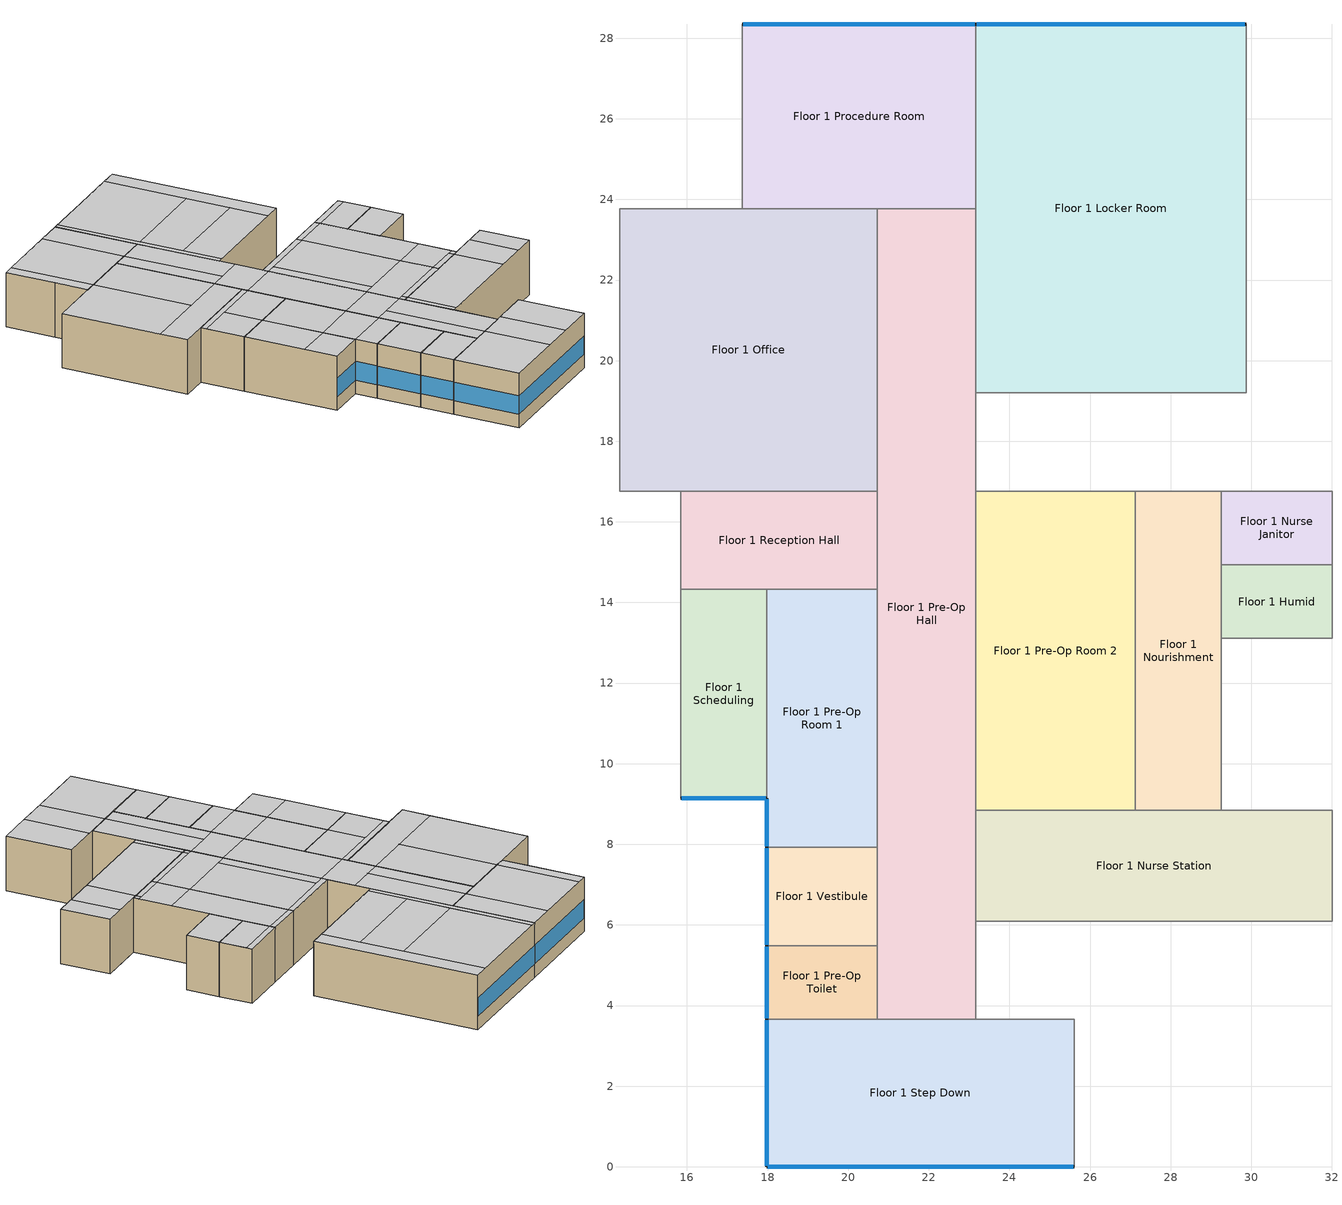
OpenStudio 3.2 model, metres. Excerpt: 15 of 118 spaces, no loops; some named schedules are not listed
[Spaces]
Floor 1 Vestibule
 floor foundation (BTAP-Grnd-Floor-Mass:U-0.757_std): 20.73,7.92 20.73,5.49 17.98,5.49 17.98,7.92 z0
 wall outside: 17.98,7.92 17.98,5.49 z0:3.05
 wall to Floor 1 Pre-Op Hall: 20.73,5.49 20.73,7.92 z0:3.05
 wall to Floor 1 Pre-Op Room 1: 20.73,7.92 17.98,7.92 z0:3.05
 wall to Floor 1 Pre-Op Toilet: 17.98,5.49 20.73,5.49 z0:3.05
 window (BTAP-Ext-FixedWindow:U=0.220 SHGC=0.600): 17.98,7.9 17.98,5.51 z0.76:1.8
 ceiling to Floor 2 Exam 1: 20.73,5.49 20.73,7.92 17.98,7.92 17.98,5.49 z3.05
Floor 1 Scheduling
 floor foundation (BTAP-Grnd-Floor-Mass:U-0.757_std): 17.98,14.33 17.98,9.14 15.85,9.14 15.85,14.33 z0
 wall outside: 15.85,9.14 17.98,9.14 z0:3.05
 wall to Floor 1 Reception: 15.85,14.33 15.85,9.14 z0:3.05
 wall to Floor 1 Pre-Op Room 1: 17.98,9.14 17.98,14.33 z0:3.05
 wall to Floor 1 Reception Hall: 17.98,14.33 15.85,14.33 z0:3.05
 window (BTAP-Ext-FixedWindow:U=0.220 SHGC=0.600): 15.88,9.14 17.96,9.14 z0.76:1.8
 ceiling to Floor 2 Reception Toilet: 17.98,10.97 17.98,14.33 15.85,14.33 15.85,10.97 z3.05
 ceiling to Floor 2 Reception Hall: 17.98,9.14 17.98,10.97 15.85,10.97 15.85,9.14 z3.05
Floor 1 Pre-Op Room 1
 floor foundation (BTAP-Grnd-Floor-Mass:U-0.757_std): 20.73,14.33 20.73,7.92 17.98,7.92 17.98,14.33 z0
 wall outside: 17.98,9.14 17.98,7.92 z0:3.05
 wall to Floor 1 Reception Hall: 20.73,14.33 17.98,14.33 z0:3.05
 wall to Floor 1 Pre-Op Hall: 20.73,7.92 20.73,14.33 z0:3.05
 window (BTAP-Ext-FixedWindow:U=0.220 SHGC=0.600): 17.98,9.12 17.98,7.95 z0.76:1.82
 ceiling to Floor 2 Scheduling 2: 20.73,10.97 20.73,14.33 17.98,14.33 17.98,10.97 z3.05
 ceiling to Floor 2 Reception Hall: 20.73,9.14 20.73,10.97 17.98,10.97 17.98,9.14 z3.05
 ceiling to Floor 2 Exam 1: 20.73,7.92 20.73,9.14 17.98,9.14 17.98,7.92 z3.05
Floor 1 Pre-Op Hall
 floor foundation (BTAP-Grnd-Floor-Mass:U-0.757_std): 23.16,23.77 23.16,3.66 20.73,3.66 20.73,23.77 z0
 wall to Floor 1 Nurse Hall: 23.16,3.66 23.16,6.1 z0:3.05
 wall to Floor 1 Office: 20.73,23.77 20.73,16.76 z0:3.05
 wall to Floor 1 Locker Room Hall: 23.16,16.76 23.16,19.2 z0:3.05
 wall to Floor 1 Pre-Op Room 2: 23.16,8.84 23.16,16.76 z0:3.05
 wall to Floor 1 Procedure Room: 23.16,23.77 20.73,23.77 z0:3.05
 wall to Floor 1 Nurse Station: 23.16,6.1 23.16,8.84 z0:3.05
 wall to Floor 1 Step Down: 20.73,3.66 23.16,3.66 z0:3.05
 wall to Floor 1 Locker Room: 23.16,19.2 23.16,23.77 z0:3.05
 wall to Floor 1 Pre-Op Toilet: 20.73,5.49 20.73,3.66 z0:3.05
 wall to Floor 1 Reception Hall: 20.73,16.76 20.73,14.33 z0:3.05
 ceiling to Floor 2 Exam 1: 21.64,3.66 21.64,9.14 20.73,9.14 20.73,3.66 z3.05
 ceiling to Floor 2 Exam Hall 1: 23.16,3.66 23.16,9.14 21.64,9.14 21.64,3.66 z3.05
 ceiling to Floor 2 Work Hall: 23.16,16.46 23.16,18.29 20.73,18.29 20.73,16.46 z3.05
 ceiling to Floor 2 Exam Hall 6: 23.16,18.29 23.16,23.77 21.64,23.77 21.64,18.29 z3.05
 ceiling to Floor 2 Exam 9: 21.64,18.29 21.64,23.77 20.73,23.77 20.73,18.29 z3.05
 ceiling to Floor 2 Scheduling 2: 23.16,10.97 23.16,16.46 20.73,16.46 20.73,10.97 z3.05
 ceiling to Floor 2 Reception Hall: 23.16,9.14 23.16,10.97 20.73,10.97 20.73,9.14 z3.05
Floor 1 Procedure Room
 floor foundation (BTAP-Grnd-Floor-Mass:U-0.757_std): 23.16,28.35 23.16,23.77 17.37,23.77 17.37,28.35 z0
 wall outside: 23.16,28.35 17.37,28.35 z0:3.05
 wall to Floor 1 Locker Room: 23.16,23.77 23.16,28.35 z0:3.05
 wall to Floor 1 MRI Hall: 17.37,25.6 17.37,23.77 z0:3.05
 wall to Floor 1 Office: 17.37,23.77 20.73,23.77 z0:3.05
 wall to Floor 1 MRI Toilet: 17.37,28.35 17.37,25.6 z0:3.05
 window (BTAP-Ext-FixedWindow:U=0.220 SHGC=0.600): 23.14,28.35 17.4,28.35 z0.76:1.79
 ceiling to Floor 2 Work: 17.98,23.77 17.98,28.35 17.37,28.35 17.37,23.77 z3.05
 ceiling to Floor 2 Exam Hall 6: 23.16,23.77 23.16,28.35 21.64,28.35 21.64,23.77 z3.05
 ceiling to Floor 2 Exam 9: 21.64,23.77 21.64,28.35 17.98,28.35 17.98,23.77 z3.05
Floor 1 Pre-Op Room 2
 floor foundation (BTAP-Grnd-Floor-Mass:U-0.757_std): 27.13,16.76 27.13,8.84 23.16,8.84 23.16,16.76 z0
 wall to Floor 1 Nurse Station: 23.16,8.84 27.13,8.84 z0:3.05
 wall to Floor 1 Locker Room Hall: 27.13,16.76 23.16,16.76 z0:3.05
 wall to Floor 1 Nourishment: 27.13,8.84 27.13,16.76 z0:3.05
 ceiling to Floor 2 Work Hall: 27.13,16.46 27.13,16.76 23.16,16.76 23.16,16.46 z3.05
 ceiling to Floor 2 Exam Hall 1: 23.47,8.84 23.47,9.14 23.16,9.14 23.16,8.84 z3.05
 ceiling to Floor 2 Exam 2: 27.13,8.84 27.13,9.14 23.47,9.14 23.47,8.84 z3.05
 ceiling to Floor 2 Reception Hall: 27.13,9.14 27.13,10.97 23.16,10.97 23.16,9.14 z3.05
 ceiling to Floor 2 Scheduling 2: 23.77,10.97 23.77,16.46 23.16,16.46 23.16,10.97 z3.05
 ceiling to Floor 2 X-Ray: 27.13,10.97 27.13,16.46 23.77,16.46 23.77,10.97 z3.05
Floor 1 Locker Room
 floor foundation (BTAP-Grnd-Floor-Mass:U-0.757_std): 29.87,28.35 29.87,19.2 23.16,19.2 23.16,28.35 z0
 wall outside: 29.87,28.35 23.16,28.35 z0:3.05
 wall to Floor 1 Locker Room Hall: 23.16,19.2 29.87,19.2 z0:3.05
 wall to Floor 1 Lounge: 29.87,19.2 29.87,28.35 z0:3.05
 window (BTAP-Ext-FixedWindow:U=0.220 SHGC=0.600): 29.84,28.35 23.19,28.35 z0.76:1.78
 ceiling to Floor 2 Exam Hall 5: 29.87,19.2 29.87,28.35 28.96,28.35 28.96,19.2 z3.05
 ceiling to Floor 2 Exam 8: 28.96,23.77 28.96,28.35 23.47,28.35 23.47,23.77 z3.05
 ceiling to Floor 2 Exam Hall 6: 23.47,19.2 23.47,28.35 23.16,28.35 23.16,19.2 z3.05
 ceiling to Floor 2 Nurse Station 2: 28.96,19.2 28.96,21.34 23.47,21.34 23.47,19.2 z3.05
 ceiling to Floor 2 Storage 3: 28.96,21.34 28.96,23.77 23.47,23.77 23.47,21.34 z3.05
Floor 1 Nurse Station
 floor foundation (BTAP-Grnd-Floor-Mass:U-0.757_std): 32,8.84 32,6.1 23.16,6.1 23.16,8.84 z0
 wall to Floor 1 Nurse Hall: 23.16,6.1 32,6.1 z0:3.05
 wall to Floor 1 Clean: 32,8.84 29.26,8.84 z0:3.05
 wall to Floor 1 Nourishment: 29.26,8.84 27.13,8.84 z0:3.05
 wall to Floor 1 PACU: 32,6.1 32,8.84 z0:3.05
 ceiling to Floor 2 Exam Hall 2: 30.78,6.1 30.78,8.84 28.96,8.84 28.96,6.1 z3.05
 ceiling to Floor 2 Exam Hall 1: 23.47,6.1 23.47,8.84 23.16,8.84 23.16,6.1 z3.05
 ceiling to Floor 2 Exam 3: 32,6.1 32,8.84 30.78,8.84 30.78,6.1 z3.05
 ceiling to Floor 2 Exam 2: 28.96,6.1 28.96,8.84 23.47,8.84 23.47,6.1 z3.05
Floor 1 Pre-Op Toilet
 floor foundation (BTAP-Grnd-Floor-Mass:U-0.757_std): 20.73,5.49 20.73,3.66 17.98,3.66 17.98,5.49 z0
 wall outside: 17.98,5.49 17.98,3.66 z0:3.05
 wall to Floor 1 Step Down: 17.98,3.66 20.73,3.66 z0:3.05
 window (BTAP-Ext-FixedWindow:U=0.220 SHGC=0.600): 17.98,5.46 17.98,3.68 z0.76:1.81
 ceiling to Floor 2 Exam 1: 20.73,3.66 20.73,5.49 17.98,5.49 17.98,3.66 z3.05
Floor 1 Office
 floor foundation (BTAP-Grnd-Floor-Mass:U-0.757_std): 20.73,23.77 20.73,16.76 14.33,16.76 14.33,23.77 z0
 wall to Floor 1 MRI Hall: 17.37,23.77 14.33,23.77 z0:3.05
 wall to Floor 1 Reception: 14.33,23.77 14.33,16.76 15.85,16.76 z0:3.05
 wall to Floor 1 Reception Hall: 15.85,16.76 20.73,16.76 z0:3.05
 ceiling to Floor 2 Work Hall: 20.73,16.76 20.73,18.29 14.33,18.29 14.33,16.76 z3.05
 ceiling to Floor 2 Exam 9: 20.73,18.29 20.73,23.77 17.98,23.77 17.98,18.29 z3.05
 ceiling to Floor 2 Work: 17.98,18.29 17.98,23.77 14.33,23.77 14.33,18.29 z3.05
Floor 1 Nourishment
 floor foundation (BTAP-Grnd-Floor-Mass:U-0.757_std): 29.26,16.76 29.26,8.84 27.13,8.84 27.13,16.76 z0
 wall to Floor 1 Nurse Janitor: 29.26,14.94 29.26,16.76 z0:3.05
 wall to Floor 1 Humid: 29.26,13.11 29.26,14.94 z0:3.05
 wall to Floor 1 Locker Room Hall: 29.26,16.76 27.13,16.76 z0:3.05
 wall to Floor 1 Clean: 29.26,8.84 29.26,13.11 z0:3.05
 ceiling to Floor 2 X-Ray: 29.26,10.97 29.26,16.46 27.13,16.46 27.13,10.97 z3.05
 ceiling to Floor 2 Exam 2: 28.96,8.84 28.96,9.14 27.13,9.14 27.13,8.84 z3.05
 ceiling to Floor 2 Reception Hall: 29.26,9.14 29.26,10.97 27.13,10.97 27.13,9.14 z3.05
 ceiling to Floor 2 Work Hall: 29.26,16.46 29.26,16.76 27.13,16.76 27.13,16.46 z3.05
 ceiling to Floor 2 Exam Hall 2: 29.26,8.84 29.26,9.14 28.96,9.14 28.96,8.84 z3.05
Floor 1 Humid
 floor foundation (BTAP-Grnd-Floor-Mass:U-0.757_std): 32,14.94 32,13.11 29.26,13.11 29.26,14.94 z0
 wall to Floor 1 Clean: 29.26,13.11 32,13.11 z0:3.05
 wall to Floor 1 Nurse Janitor: 32,14.94 29.26,14.94 z0:3.05
 wall to Floor 1 Sterile Storage: 32,13.11 32,14.94 z0:3.05
 ceiling to Floor 2 X-Ray: 32,13.11 32,14.94 29.26,14.94 29.26,13.11 z3.05
Floor 1 Step Down
 floor foundation (BTAP-Grnd-Floor-Mass:U-0.757_std): 25.6,3.66 25.6,0 17.98,0 17.98,3.66 z0
 wall outside: 17.98,3.66 17.98,0 25.6,0 z0:3.05
 wall to Floor 1 Nurse Hall: 25.6,3.66 23.16,3.66 z0:3.05
 wall to Floor 1 Recovery Room: 25.6,0 25.6,3.66 z0:3.05
 window (BTAP-Ext-FixedWindow:U=0.220 SHGC=0.600): 18.01,0 25.58,0 z0.76:1.78; 17.98,3.63 17.98,0.03 z0.76:1.79
 ceiling to Floor 2 Exam 1: 21.64,0 21.64,3.66 17.98,3.66 17.98,0 z3.05
 ceiling to Floor 2 Exam Hall 1: 23.47,0 23.47,3.66 21.64,3.66 21.64,0 z3.05
 ceiling to Floor 2 Exam 2: 25.6,0 25.6,3.66 23.47,3.66 23.47,0 z3.05
Floor 1 Reception Hall
 floor foundation (BTAP-Grnd-Floor-Mass:U-0.757_std): 20.73,16.76 20.73,14.33 15.85,14.33 15.85,16.76 z0
 wall to Floor 1 Reception: 15.85,16.76 15.85,14.33 z0:3.05
 ceiling to Floor 2 Work Hall: 20.73,16.46 20.73,16.76 15.85,16.76 15.85,16.46 z3.05
 ceiling to Floor 2 Reception Toilet: 17.98,14.33 17.98,16.46 15.85,16.46 15.85,14.33 z3.05
 ceiling to Floor 2 Scheduling 2: 20.73,14.33 20.73,16.46 17.98,16.46 17.98,14.33 z3.05
Floor 1 Nurse Janitor
 floor foundation (BTAP-Grnd-Floor-Mass:U-0.757_std): 32,16.76 32,14.94 29.26,14.94 29.26,16.76 z0
 wall to Floor 1 Sterile Storage: 32,14.94 32,16.76 z0:3.05
 wall to Floor 1 Locker Room Hall: 32,16.76 29.26,16.76 z0:3.05
 ceiling to Floor 2 Work Hall: 32,16.46 32,16.76 29.26,16.76 29.26,16.46 z3.05
 ceiling to Floor 2 X-Ray: 32,14.94 32,16.46 29.26,16.46 29.26,14.94 z3.05
[Site]
Calgary Intl AP_AB_CAN: Latitude {deg}=51.114; Longitude {deg}=-114.02; Time Zone {hr}=-7; Elevation {m}=1084.1; Terrain=City
[Building]
Outpatient: North Axis {deg}=0; Default Construction Set=BTAP-Mass at hdd = 5000.0; Standards Number of Stories=3; Standards Number of Above Ground Stories=3; Standards Template=NECB2011; Standards Building Type=Outpatient
[Site:WaterMainsTemperature]
Calculation Method=Correlation; Annual Average Outdoor Air Temperature {C}=5; Maximum Difference In Monthly Average Outdoor Air Temperatures {deltaC}=23.3
[Site:GroundTemperature:BuildingSurface]
19.527, 19.502, 19.536, 19.598, 20.002, 21.64, 22.225, 22.375, 21.449, 20.121, 19.802, 19.633
[SizingPeriod:DesignDay] Barometric Pressure {Pa}=88961; Sky Clearness=0; Rain Indicator=0; Snow Indicator=0; Day of Month=21; Daylight Saving Time Indicator=0; Humidity Indicating Type=Wetbulb; Dry-Bulb Temperature Range Modifier Type=DefaultMultipliers
Name | Maximum Dry-Bulb Temperature {C} | Daily Dry-Bulb Temperature Range {deltaC} | Humidity Indicating Conditions at Maximum Dry-Bulb | Wind Speed {m/s} | Wind Direction {deg} | Month | Day Type | Solar Model Indicator | ASHRAE Taub | ASHRAE Taud
Calgary Intl AP Ann Clg .4% Condns DB=>MWB | 28.5 | 12.1 | 16.1 | 4.5 | 160 | 7 | SummerDesignDay | ASHRAETau | 0.339 | 2.421
Calgary Intl AP Ann Htg 99.6% Condns DB | -28.5 | 0 | -28.5 | 2.9 | 200 | 1 | WinterDesignDay | ASHRAEClearSky
[Material:NoMass] Roughness=Smooth; Thermal Absorptance=0.9; Solar Absorptance=0.7
Name | Thermal Resistance {m2-K/W} | Visible Absorptance
Typical Carpet Pad; Typical Carpet Pad 1 | 0.21648 | 0.8
Typical Insulation 1 | 5.91238 | 0.7
Typical Insulation 2 | 4.49096 | 0.7
Typical Insulation 3 | 6.17282 | 0.7
Typical Carpet Pad 2 | 1.25503 | 0.8
Typical Carpet Pad 3; Typical Carpet Pad 4 | 3.45515 | 0.8
Typical Insulation 4 | 0.454528 | 0.7
Typical Insulation 5 | 0.454545 | 0.7
[Material]
Name | Roughness | Thickness {m} | Conductivity {W/m-K} | Density {kg/m3} | Specific Heat {J/kg-K} | Thermal Absorptance | Solar Absorptance | Visible Absorptance
G05 25mm wood | MediumSmooth | 0.0254 | 0.15 | 608 | 1630 | 0.9 | 0.5 | 0.5
100mm Normalweight concrete floor 1 | MediumSmooth | 0.1016 | 2.31 | 2322 | 832
G01 13mm gypsum board 1 | Smooth | 0.0127 | 0.16 | 800 | 1090 | 0.9 | 0.7 | 0.5
4 in. Normalweight Concrete Floor 1 | MediumRough | 0.1016 | 2.31 | 2322 | 832 | 0.9 | 0.7 | 0.7
1IN Stucco 1 | Smooth | 0.0253 | 0.6918 | 1858 | 837 | 0.9 | 0.7 | 0.92
8IN CONCRETE HW RefBldg 1 | Rough | 0.2032 | 1.311 | 2240 | 836.8 | 0.9 | 0.7 | 0.7
1/2IN Gypsum 1 | Smooth | 0.0127 | 0.16 | 784.9 | 830 | 0.9 | 0.4 | 0.4
Metal Roof Surface 1; F08 Metal surface 1 | Smooth | 0.0008 | 45.28 | 7824 | 500 | 0.9 | 0.7 | 0.7
6 in. Normalweight Concrete Floor 1; 6 in. Normalweight Concrete Floor 2; 6 in. Normalweight Concrete Floor 3 | MediumRough | 0.1524 | 2.31 | 2322 | 832 | 0.9 | 0.7 | 0.7
Expanded Polystyrene | MediumSmooth | 0.0363959 | 0.029 | 29 | 1210
[Construction]
BTAP-Int-Partition; BTAP-Int-Door: G05 25mm wood
BTAP-Int-Floor: 100mm Normalweight concrete floor 1, Typical Carpet Pad
BTAP-Int-Wall: G01 13mm gypsum board 1, G01 13mm gypsum board 1
BTAP-Int-Ceiling: Typical Carpet Pad, 100mm Normalweight concrete floor 1
BTAP-Int-Window: SimpleGlazing
BTAP-Ext-Floor-Mass:U-0.162: Typical Insulation 1, 4 in. Normalweight Concrete Floor 1, Typical Carpet Pad 1
BTAP-Ext-Wall-Mass:U-0.21: 1IN Stucco 1, 8IN CONCRETE HW RefBldg 1, Typical Insulation 2, 1/2IN Gypsum 1
BTAP-Ext-Roof-Metal:U-0.162: Metal Roof Surface 1, Typical Insulation 3
BTAP-Grnd-Floor-Mass:U-0.757: 6 in. Normalweight Concrete Floor 1, Typical Carpet Pad 2
BTAP-Grnd-Wall-Mass:U-0.284: 6 in. Normalweight Concrete Floor 2, Typical Carpet Pad 3
BTAP-Grnd-Roof-Mass:U-0.284: 6 in. Normalweight Concrete Floor 3, Typical Carpet Pad 4
BTAP-Ext-FixedWindow:U=0.220 SHGC=0.600; BTAP-Ext-GlassDoors:U=0.220 SHGC=0.600; BTAP-Ext-Skylights:U=0.220 SHGC=0.600; BTAP-Ext-DaylightDomes:U=0.220 SHGC=0.600; BTAP-Ext-DaylightDiffuser:U=0.220 SHGC=0.600: SimpleGlazing:U=0.220 SHGC=0.600
BTAP-Ext-Door:U-2.2: F08 Metal surface 1, Typical Insulation 4
BTAP-Ext-OverHeadDoor:U-2.2: Typical Insulation 5
BTAP-Grnd-Floor-Mass:U-0.757_std: 6 in. Normalweight Concrete Floor 1, Expanded Polystyrene
[DefaultConstructionSet]
BTAP-Mass at hdd = 5000.0: Default Exterior Surface Constructions=BTAP-Mass at hdd = 5000.0; Default Interior Surface Constructions=Default Surface Constructions 2; Default Ground Contact Surface Constructions=BTAP-Mass at hdd = 5000.0 1; Default Exterior SubSurface Constructions=BTAP-Mass at hdd = 5000.0; Default Interior SubSurface Constructions=Default Sub Surface Constructions 2; Interior Partition Construction=BTAP-Int-Partition
[DefaultSurfaceConstructions]
Name | Floor Construction | Wall Construction | Roof Ceiling Construction
Default Surface Constructions 2 | BTAP-Int-Floor | BTAP-Int-Wall | BTAP-Int-Ceiling
BTAP-Mass at hdd = 5000.0 | BTAP-Ext-Floor-Mass:U-0.162 | BTAP-Ext-Wall-Mass:U-0.21 | BTAP-Ext-Roof-Metal:U-0.162
BTAP-Mass at hdd = 5000.0 1 | BTAP-Grnd-Floor-Mass:U-0.757 | BTAP-Grnd-Wall-Mass:U-0.284 | BTAP-Grnd-Roof-Mass:U-0.284
[DefaultSubSurfaceConstructions]
Name | Fixed Window Construction | Operable Window Construction | Door Construction | Glass Door Construction | Overhead Door Construction | Skylight Construction | Tubular Daylight Dome Construction | Tubular Daylight Diffuser Construction
Default Sub Surface Constructions 2 | BTAP-Int-Window | BTAP-Int-Window | BTAP-Int-Door
BTAP-Mass at hdd = 5000.0 | BTAP-Ext-FixedWindow:U=0.220 SHGC=0.600 | BTAP-Ext-FixedWindow:U=0.220 SHGC=0.600 | BTAP-Ext-Door:U-2.2 | BTAP-Ext-GlassDoors:U=0.220 SHGC=0.600 | BTAP-Ext-OverHeadDoor:U-2.2 | BTAP-Ext-Skylights:U=0.220 SHGC=0.600 | BTAP-Ext-DaylightDomes:U=0.220 SHGC=0.600 | BTAP-Ext-DaylightDiffuser:U=0.220 SHGC=0.600
[WindowMaterial:SimpleGlazingSystem] U-Factor {W/m2-K}=2.2; Solar Heat Gain Coefficient=0.6; Visible Transmittance=0.21
SimpleGlazing; SimpleGlazing:U=0.220 SHGC=0.600
[Space] Building Story=Building Story 1; Part of Total Floor Area=Yes
Name | Space Type | Thermal Zone
Floor 1 Pre-Op Room 2 | Space Function Hospital - patient room | ALL_ST=Hospital - patient room_FL=Building Story 1_SCH=H
Floor 1 Nurse Janitor | Space Function Storage area - occsens | ALL_ST=Storage area - occsens_FL=Building Story 1_SCH=E 4
Floor 1 Vestibule | Space Function Hospital corr. >= 2.4m-sch-C | WILD_ST=Hospital corr. >= 2.4m-sch-H_FL=Building Story 1_SCH=C 4
Floor 1 Scheduling | Space Function Office - enclosed - occsens | ALL_ST=Office - enclosed - occsens_FL=Building Story 1_SCH=A 3
Floor 1 Pre-Op Room 1 | Space Function Hospital - patient room | ALL_ST=Hospital - patient room_FL=Building Story 1_SCH=H 1
Floor 1 Nourishment; Floor 1 Nurse Station | Space Function Hospital - nurses station | ALL_ST=Hospital - nurses station_FL=Building Story 1_SCH=H
Floor 1 Pre-Op Hall | Space Function Hospital corr. >= 2.4m-sch-C | WILD_ST=Hospital corr. >= 2.4m-sch-H_FL=Building Story 1_SCH=C 5
Floor 1 Procedure Room | Space Function Hospital - operating room | ALL_ST=Hospital - operating room_FL=Building Story 1_SCH=H
Floor 1 Locker Room | Space Function Locker room-sch-C | WET_ST=Locker room-sch-H_FL=Building Story 1_SCHC
Floor 1 Pre-Op Toilet | Space Function Washroom-sch-C | WET_ST=Washroom-sch-H_FL=Building Story 1_SCHC
Floor 1 Office | Space Function Office - enclosed | ALL_ST=Office - enclosed_FL=Building Story 1_SCH=A
Floor 1 Humid | Space Function Office - enclosed - occsens | ALL_ST=Office - enclosed - occsens_FL=Building Story 1_SCH=A 2
Floor 1 Step Down | Space Function Hospital - lounge/recreation | ALL_ST=Hospital - lounge/recreation_FL=Building Story 1_SCH=B 1
Floor 1 Reception Hall | Space Function Hospital corr. >= 2.4m-sch-C | WILD_ST=Hospital corr. >= 2.4m-sch-H_FL=Building Story 1_SCH=C 8
[BuildingStory]
Building Story 1: Nominal Z Coordinate {m}=0
[SpaceType] Standards Building Type=Space Function
Name | Default Schedule Set | Design Specification Outdoor Air Object | Standards Space Type
Space Function Hospital - operating room | Space Function Hospital - operating room Schedule Set | Space Function Hospital - operating room Ventilation | Hospital - operating room
Space Function Hospital - patient room | Space Function Hospital - patient room Schedule Set | Space Function Hospital - patient room Ventilation | Hospital - patient room
Space Function Hospital - lounge/recreation | Space Function Hospital - lounge/recreation Schedule Set | Space Function Hospital - lounge/recreation Ventilation | Hospital - lounge/recreation
Space Function Hospital - nurses station | Space Function Hospital - nurses station Schedule Set | Space Function Hospital - nurses station Ventilation | Hospital - nurses station
Space Function Office - enclosed | Space Function Office - enclosed Schedule Set | Space Function Office - enclosed Ventilation | Office - enclosed
Space Function Storage area - occsens | Space Function Storage area - occsens Schedule Set | Space Function Storage area - occsens Ventilation | Storage area - occsens
Space Function Office - enclosed - occsens | Space Function Office - enclosed - occsens Schedule Set | Space Function Office - enclosed - occsens Ventilation | Office - enclosed - occsens
Space Function Washroom-sch-C | Space Function Washroom-sch-C Schedule Set | Space Function Washroom-sch-C Ventilation | Washroom-sch-C
Space Function Locker room-sch-C | Space Function Locker room-sch-C Schedule Set | Space Function Locker room-sch-C Ventilation | Locker room-sch-C
Space Function Hospital corr. >= 2.4m-sch-C | Space Function Hospital corr. >= 2.4m-sch-C Schedule Set | Space Function Hospital corr. >= 2.4m-sch-C Ventilation | Hospital corr. >= 2.4m-sch-C
[People:Definition] Number of People Calculation Method=People/Area; Fraction Radiant=0.3
Name | People per Space Floor Area {person/m2}
Space Function Hospital - lounge/recreation People Definition; Space Function Locker room-sch-C People Definition | 0.0999967
Space Function Hospital - nurses station People Definition; Space Function Hospital - operating room People Definition; Space Function Hospital - patient room People Definition; Space Function Office - enclosed People Definition; Space Function Office - enclosed - occsens People Definition | 0.0500522
Space Function Storage area - occsens People Definition; Space Function Hospital corr. >= 2.4m-sch-C People Definition | 0.0100104
Space Function Washroom-sch-C People Definition | 0.0333681
[People] Work Efficiency Schedule=Work Efficiency Schedule; Clothing Insulation Schedule=Clothing Schedule; Air Velocity Schedule=Air Velocity Schedule; Multiplier=1
Name | People Definition | Space or SpaceType
Space Function Hospital - lounge/recreation People | Space Function Hospital - lounge/recreation People Definition | Space Function Hospital - lounge/recreation
Space Function Hospital - nurses station People | Space Function Hospital - nurses station People Definition | Space Function Hospital - nurses station
Space Function Hospital - operating room People | Space Function Hospital - operating room People Definition | Space Function Hospital - operating room
Space Function Hospital - patient room People | Space Function Hospital - patient room People Definition | Space Function Hospital - patient room
Space Function Office - enclosed People | Space Function Office - enclosed People Definition | Space Function Office - enclosed
Space Function Office - enclosed - occsens People | Space Function Office - enclosed - occsens People Definition | Space Function Office - enclosed - occsens
Space Function Storage area - occsens People | Space Function Storage area - occsens People Definition | Space Function Storage area - occsens
Space Function Washroom-sch-C People | Space Function Washroom-sch-C People Definition | Space Function Washroom-sch-C
Space Function Locker room-sch-C People | Space Function Locker room-sch-C People Definition | Space Function Locker room-sch-C
Space Function Hospital corr. >= 2.4m-sch-C People | Space Function Hospital corr. >= 2.4m-sch-C People Definition | Space Function Hospital corr. >= 2.4m-sch-C
[Lights:Definition] Design Level Calculation Method=Watts/Area; Fraction Radiant=0.5; Fraction Visible=0.2
Name | Watts per Space Floor Area {W/m2}
Space Function Hospital - lounge/recreation Lights Definition | 11.4999
Space Function Hospital - nurses station Lights Definition | 9.39992
Space Function Hospital - operating room Lights Definition | 20.2998
Space Function Hospital - patient room Lights Definition | 6.69994
Space Function Office - enclosed Lights Definition | 11.8999
Space Function Office - enclosed - occsens Lights Definition | 10.7099
Space Function Storage area - occsens Lights Definition | 6.11995
Space Function Washroom-sch-C Lights Definition | 9.44992
Space Function Locker room-sch-C Lights Definition | 8.81993
Space Function Hospital corr. >= 2.4m-sch-C Lights Definition | 9.59992
[Lights] Fraction Replaceable=1
Name | Lights Definition | Space or SpaceType
Space Function Hospital - lounge/recreation Lights | Space Function Hospital - lounge/recreation Lights Definition | Space Function Hospital - lounge/recreation
Space Function Hospital - nurses station Lights | Space Function Hospital - nurses station Lights Definition | Space Function Hospital - nurses station
Space Function Hospital - operating room Lights | Space Function Hospital - operating room Lights Definition | Space Function Hospital - operating room
Space Function Hospital - patient room Lights | Space Function Hospital - patient room Lights Definition | Space Function Hospital - patient room
Space Function Office - enclosed Lights | Space Function Office - enclosed Lights Definition | Space Function Office - enclosed
Space Function Office - enclosed - occsens Lights | Space Function Office - enclosed - occsens Lights Definition | Space Function Office - enclosed - occsens
Space Function Storage area - occsens Lights | Space Function Storage area - occsens Lights Definition | Space Function Storage area - occsens
Space Function Washroom-sch-C Lights | Space Function Washroom-sch-C Lights Definition | Space Function Washroom-sch-C
Space Function Locker room-sch-C Lights | Space Function Locker room-sch-C Lights Definition | Space Function Locker room-sch-C
Space Function Hospital corr. >= 2.4m-sch-C Lights | Space Function Hospital corr. >= 2.4m-sch-C Lights Definition | Space Function Hospital corr. >= 2.4m-sch-C
[ElectricEquipment:Definition] Design Level Calculation Method=Watts/Area; Fraction Radiant=0.5
Name | Watts per Space Floor Area {W/m2}
Space Function Hospital - lounge/recreation Elec Equip Definition; Space Function Storage area - occsens Elec Equip Definition; Space Function Washroom-sch-C Elec Equip Definition | 0.999992
Space Function Hospital - nurses station Elec Equip Definition; Space Function Locker room-sch-C Elec Equip Definition | 2.49998
Space Function Hospital - operating room Elec Equip Definition; Space Function Hospital - patient room Elec Equip Definition | 9.99992
Space Function Office - enclosed Elec Equip Definition; Space Function Office - enclosed - occsens Elec Equip Definition | 7.49994
[ElectricEquipment]
Name | Electric Equipment Definition | Space or SpaceType
Space Function Hospital - lounge/recreation Elec Equip | Space Function Hospital - lounge/recreation Elec Equip Definition | Space Function Hospital - lounge/recreation
Space Function Hospital - nurses station Elec Equip | Space Function Hospital - nurses station Elec Equip Definition | Space Function Hospital - nurses station
Space Function Hospital - operating room Elec Equip | Space Function Hospital - operating room Elec Equip Definition | Space Function Hospital - operating room
Space Function Hospital - patient room Elec Equip | Space Function Hospital - patient room Elec Equip Definition | Space Function Hospital - patient room
Space Function Office - enclosed Elec Equip | Space Function Office - enclosed Elec Equip Definition | Space Function Office - enclosed
Space Function Office - enclosed - occsens Elec Equip | Space Function Office - enclosed - occsens Elec Equip Definition | Space Function Office - enclosed - occsens
Space Function Storage area - occsens Elec Equip | Space Function Storage area - occsens Elec Equip Definition | Space Function Storage area - occsens
Space Function Washroom-sch-C Elec Equip | Space Function Washroom-sch-C Elec Equip Definition | Space Function Washroom-sch-C
Space Function Locker room-sch-C Elec Equip | Space Function Locker room-sch-C Elec Equip Definition | Space Function Locker room-sch-C
[DesignSpecification:OutdoorAir] Outdoor Air Method=Sum
Name | Outdoor Air Flow per Person {m3/s-person} | Outdoor Air Flow per Floor Area {m3/s-m2}
Space Function Hospital - lounge/recreation Ventilation | 0.091443
Space Function Hospital - nurses station Ventilation | 0.0913447
Space Function Hospital - operating room Ventilation | 0.0608964
Space Function Hospital - patient room Ventilation | 0.0253735
Space Function Office - enclosed Ventilation; Space Function Office - enclosed - occsens Ventilation | 0.0142092
Space Function Storage area - occsens Ventilation |  | 0.000762
Space Function Washroom-sch-C Ventilation | 0.228362
Space Function Locker room-sch-C Ventilation |  | 0.00254
Space Function Hospital corr. >= 2.4m-sch-C Ventilation |  | 0.000508
[DefaultScheduleSet] People Activity Level Schedule=NECB-Activity; Infiltration Schedule=Always On
Name | Number of People Schedule | Lighting Schedule | Electric Equipment Schedule
Space Function Hospital - lounge/recreation Schedule Set | NECB-B-Occupancy | NECB-B-Lighting | NECB-B-Electric-Equipment
Space Function Hospital - nurses station Schedule Set; Space Function Hospital - operating room Schedule Set; Space Function Hospital - patient room Schedule Set | NECB-H-Occupancy | NECB-H-Lighting | NECB-H-Electric-Equipment
Space Function Office - enclosed Schedule Set; Space Function Office - enclosed - occsens Schedule Set | NECB-A-Occupancy | NECB-A-Lighting | NECB-A-Electric-Equipment
Space Function Storage area - occsens Schedule Set | NECB-E-Occupancy | NECB-E-Lighting | NECB-E-Electric-Equipment
Space Function Washroom-sch-C Schedule Set; Space Function Locker room-sch-C Schedule Set; Space Function Hospital corr. >= 2.4m-sch-C Schedule Set | NECB-C-Occupancy | NECB-C-Lighting | NECB-C-Electric-Equipment
[ThermostatSetpoint:DualSetpoint]
Name | Heating Setpoint Temperature Schedule | Cooling Setpoint Temperature Schedule
Space Function Washroom-sch-C Thermostat 1; Space Function Locker room-sch-C Thermostat 1; Space Function Hospital corr. >= 2.4m-sch-C Thermostat 11; Space Function Hospital corr. >= 2.4m-sch-C Thermostat 12; Space Function Hospital corr. >= 2.4m-sch-C Thermostat 19 | NECB-C-Thermostat Setpoint-Heating | NECB-C-Thermostat Setpoint-Cooling
Space Function Hospital - operating room Thermostat 11; Space Function Hospital - patient room Thermostat 5; Space Function Hospital - patient room Thermostat 6; Space Function Hospital - nurses station Thermostat 10 | NECB-H-Thermostat Setpoint-Heating | NECB-H-Thermostat Setpoint-Cooling
Space Function Office - enclosed - occsens Thermostat 19; Space Function Office - enclosed Thermostat 18; Space Function Office - enclosed - occsens Thermostat 22 | NECB-A-Thermostat Setpoint-Heating | NECB-A-Thermostat Setpoint-Cooling
Space Function Hospital - lounge/recreation Thermostat 11 | NECB-B-Thermostat Setpoint-Heating | NECB-B-Thermostat Setpoint-Cooling
Space Function Storage area - occsens Thermostat 45 | NECB-E-Thermostat Setpoint-Heating | NECB-E-Thermostat Setpoint-Cooling
[SpaceInfiltration:DesignFlowRate] Design Flow Rate Calculation Method=Flow/ExteriorArea
Name | Space or SpaceType | Schedule | Flow per Exterior Surface Area {m3/s-m2} | Constant Term Coefficient | Temperature Term Coefficient | Velocity Term Coefficient | Velocity Squared Term Coefficient
Floor 1 Locker Room Infiltration | Floor 1 Locker Room | Always On Discrete | 0.00025 | 0 | 0 | 0.224 | 0
Floor 1 Pre-Op Room 1 Infiltration | Floor 1 Pre-Op Room 1 | Always On Discrete | 0.00025 | 0 | 0 | 0.224 | 0
Floor 1 Pre-Op Toilet Infiltration | Floor 1 Pre-Op Toilet | Always On Discrete | 0.00025 | 0 | 0 | 0.224 | 0
Floor 1 Procedure Room Infiltration | Floor 1 Procedure Room | Always On Discrete | 0.00025 | 0 | 0 | 0.224 | 0
Floor 1 Scheduling Infiltration | Floor 1 Scheduling | Always On Discrete | 0.00025 | 0 | 0 | 0.224 | 0
Floor 1 Step Down Infiltration | Floor 1 Step Down | Always On Discrete | 0.00025 | 0 | 0 | 0.224 | 0
Floor 1 Vestibule Infiltration | Floor 1 Vestibule | Always On Discrete | 0.00025 | 0 | 0 | 0.224 | 0
Space Function Washroom-sch-C Infiltration | Space Function Washroom-sch-C |  | 0.000250063
Space Function Locker room-sch-C Infiltration | Space Function Locker room-sch-C |  | 0.000250063
Space Function Hospital corr. >= 2.4m-sch-C Infiltration | Space Function Hospital corr. >= 2.4m-sch-C |  | 0.000250063
[ThermalZone] Use Ideal Air Loads=No
Name | Thermostat
WET_ST=Washroom-sch-H_FL=Building Story 1_SCHC | Space Function Washroom-sch-C Thermostat 1
WET_ST=Locker room-sch-H_FL=Building Story 1_SCHC | Space Function Locker room-sch-C Thermostat 1
ALL_ST=Hospital - operating room_FL=Building Story 1_SCH=H | Space Function Hospital - operating room Thermostat 11
ALL_ST=Office - enclosed - occsens_FL=Building Story 1_SCH=A 2 | Space Function Office - enclosed - occsens Thermostat 19
ALL_ST=Hospital - lounge/recreation_FL=Building Story 1_SCH=B 1 | Space Function Hospital - lounge/recreation Thermostat 11
ALL_ST=Office - enclosed_FL=Building Story 1_SCH=A | Space Function Office - enclosed Thermostat 18
ALL_ST=Hospital - patient room_FL=Building Story 1_SCH=H | Space Function Hospital - patient room Thermostat 5
ALL_ST=Office - enclosed - occsens_FL=Building Story 1_SCH=A 3 | Space Function Office - enclosed - occsens Thermostat 22
ALL_ST=Storage area - occsens_FL=Building Story 1_SCH=E 4 | Space Function Storage area - occsens Thermostat 45
ALL_ST=Hospital - patient room_FL=Building Story 1_SCH=H 1 | Space Function Hospital - patient room Thermostat 6
ALL_ST=Hospital - nurses station_FL=Building Story 1_SCH=H | Space Function Hospital - nurses station Thermostat 10
WILD_ST=Hospital corr. >= 2.4m-sch-H_FL=Building Story 1_SCH=C 4 | Space Function Hospital corr. >= 2.4m-sch-C Thermostat 11
WILD_ST=Hospital corr. >= 2.4m-sch-H_FL=Building Story 1_SCH=C 5 | Space Function Hospital corr. >= 2.4m-sch-C Thermostat 12
WILD_ST=Hospital corr. >= 2.4m-sch-H_FL=Building Story 1_SCH=C 8 | Space Function Hospital corr. >= 2.4m-sch-C Thermostat 19
[Foundation:Kiva] Wall Height Above Grade {m}=0; Wall Depth Below Slab {m}=0
Bldg Kiva Foundation; Floor 1 Clean Work Slab Kiva Foundation; Floor 1 Soil Slab Kiva Foundation; Floor 1 Soil Work Slab Kiva Foundation; Floor 1 Nurse Station Slab Kiva Foundation; Floor 1 Humid Slab Kiva Foundation; Floor 1 Nurse Storage Slab Kiva Foundation
[SurfaceProperty:ExposedFoundationPerimeter] Exposed Perimeter Calculation Method=TotalExposedPerimeter
Name | Total Exposed Perimeter {m}
Floor 1 Step Down Slab | 11.2776
Floor 1 Nourishment Slab; Floor 1 Nurse Station Slab; Floor 1 Pre-Op Room 2 Slab; Floor 1 Humid Slab; Floor 1 Office Slab; Floor 1 Nurse Janitor Slab; Floor 1 Pre-Op Hall Slab; Floor 1 Reception Hall Slab | 0
Floor 1 Procedure Room Slab | 5.7912
Floor 1 Pre-Op Room 1 Slab | 1.2192
Floor 1 Scheduling Slab | 2.1336
Floor 1 Locker Room Slab | 6.7056
Floor 1 Pre-Op Toilet Slab | 1.8288
Floor 1 Vestibule Slab | 2.4384
[Foundation:Kiva:Settings]

[Schedule:Ruleset]
Clothing Schedule: Default Day Schedule=Clothing Schedule Default Winter Clothes
Air Velocity Schedule: Default Day Schedule=Air Velocity Schedule Default
Work Efficiency Schedule: Default Day Schedule=Work Efficiency Schedule Default
NECB-C-Occupancy: Default Day Schedule=NECB-C-Occupancy Default
NECB-Activity: Default Day Schedule=NECB-Activity Default; Summer Design Day Schedule=NECB-Activity Summer Design Day; Winter Design Day Schedule=NECB-Activity Winter Design Day
NECB-C-Lighting: Default Day Schedule=NECB-C-Lighting Default
NECB-C-Electric-Equipment: Default Day Schedule=NECB-C-Electric-Equipment Default
Always On: Default Day Schedule=Always On Default
NECB-C-Thermostat Setpoint-Heating: Default Day Schedule=NECB-C-Thermostat Setpoint-Heating Default
NECB-C-Thermostat Setpoint-Cooling: Default Day Schedule=NECB-C-Thermostat Setpoint-Cooling Default
NECB-B-Occupancy: Default Day Schedule=NECB-B-Occupancy Default
NECB-B-Lighting: Default Day Schedule=NECB-B-Lighting Default
NECB-B-Electric-Equipment: Default Day Schedule=NECB-B-Electric-Equipment Default
NECB-B-Thermostat Setpoint-Heating: Default Day Schedule=NECB-B-Thermostat Setpoint-Heating Default
NECB-B-Thermostat Setpoint-Cooling: Default Day Schedule=NECB-B-Thermostat Setpoint-Cooling Default
NECB-H-Occupancy: Default Day Schedule=NECB-H-Occupancy Default
NECB-H-Lighting: Default Day Schedule=NECB-H-Lighting Default
NECB-H-Electric-Equipment: Default Day Schedule=NECB-H-Electric-Equipment Default
NECB-H-Thermostat Setpoint-Heating: Default Day Schedule=NECB-H-Thermostat Setpoint-Heating Default
NECB-H-Thermostat Setpoint-Cooling: Default Day Schedule=NECB-H-Thermostat Setpoint-Cooling Default
NECB-A-Occupancy: Default Day Schedule=NECB-A-Occupancy Default
NECB-A-Lighting: Default Day Schedule=NECB-A-Lighting Default
NECB-A-Electric-Equipment: Default Day Schedule=NECB-A-Electric-Equipment Default
NECB-A-Thermostat Setpoint-Heating: Default Day Schedule=NECB-A-Thermostat Setpoint-Heating Default
NECB-A-Thermostat Setpoint-Cooling: Default Day Schedule=NECB-A-Thermostat Setpoint-Cooling Default
NECB-E-Occupancy: Default Day Schedule=NECB-E-Occupancy Default
NECB-E-Lighting: Default Day Schedule=NECB-E-Lighting Default
NECB-E-Electric-Equipment: Default Day Schedule=NECB-E-Electric-Equipment Default
NECB-E-Thermostat Setpoint-Heating: Default Day Schedule=NECB-E-Thermostat Setpoint-Heating Default
NECB-E-Thermostat Setpoint-Cooling: Default Day Schedule=NECB-E-Thermostat Setpoint-Cooling Default
[Schedule:Day]
Clothing Schedule Default Winter Clothes; Always On Default: 24, 0, 1
Air Velocity Schedule Default: 24, 0, 0.2
Work Efficiency Schedule Default; NECB-E-Occupancy Sun|Hol Day: 24, 0, 0
NECB-C-Occupancy Default: 8, 0, 0, 9, 0, 0.1, 10, 0, 0.2, 12, 0, 0.5, 16, 0, 0.7, 17, 0, 0.8, 18, 0, 0.7, 19, 0, 0.5, 21, 0, 0.3, 24, 0, 0
NECB-Activity Default; NECB-Activity Winter Design Day; NECB-Activity Summer Design Day: 24, 0, 130
NECB-C-Lighting Default; NECB-C-Electric-Equipment Default: 8, 0, 0.05, 9, 0, 0.5, 19, 0, 0.9, 20, 0, 0.6, 21, 0, 0.5, 24, 0, 0.05
NECB-C-Thermostat Setpoint-Heating Default: 7, 0, 18, 8, 0, 20, 21, 0, 22, 24, 0, 18
NECB-C-Thermostat Setpoint-Cooling Default: 7, 0, 35, 21, 0, 24, 24, 0, 35
NECB-B-Occupancy Default: 1, 0, 0.3, 2, 0, 0.1, 9, 0, 0, 10, 0, 0.1, 11, 0, 0.2, 12, 0, 0.5, 13, 0, 0.9, 14, 0, 0.8, 15, 0, 0.5, 17, 0, 0.2, 18, 0, 0.3, 19, 0, 0.6, 22, 0, 0.9, 23, 0, 0.6, 24, 0, 0.4
NECB-B-Thermostat Setpoint-Heating Default: 2, 0, 22, 8, 0, 18, 9, 0, 20, 24, 0, 22
NECB-B-Thermostat Setpoint-Cooling Default: 1, 0, 24, 8, 0, 35, 24, 0, 24
NECB-H-Occupancy Default; NECB-H-Lighting Default; NECB-H-Electric-Equipment Default: 24, 0, 0.9
NECB-H-Thermostat Setpoint-Heating Default: 1, 0, 22, 7, 0, 18, 8, 0, 20, 24, 0, 22
NECB-H-Thermostat Setpoint-Cooling Default: 24, 0, 24
NECB-A-Occupancy Default: 7, 0, 0, 8, 0, 0.1, 9, 0, 0.7, 12, 0, 0.9, 14, 0, 0.5, 17, 0, 0.9, 18, 0, 0.7, 19, 0, 0.3, 23, 0, 0.1, 24, 0, 0
NECB-A-Lighting Default: 7, 0, 0.05, 8, 0, 0.3, 9, 0, 0.8, 17, 0, 0.9, 18, 0, 0.8, 19, 0, 0.5, 21, 0, 0.3, 23, 0, 0.1, 24, 0, 0.05
NECB-A-Electric-Equipment Default: 7, 0, 0.2, 8, 0, 0.3, 9, 0, 0.8, 18, 0, 0.9, 19, 0, 0.5, 21, 0, 0.3, 24, 0, 0.2
NECB-A-Thermostat Setpoint-Heating Default: 6, 0, 18, 7, 0, 20, 21, 0, 22, 24, 0, 18
NECB-A-Thermostat Setpoint-Cooling Default: 6, 0, 35, 21, 0, 24, 24, 0, 35
NECB-E-Occupancy Default; NECB-E-Occupancy Default|Wkdy Day: 8, 0, 0, 9, 0, 0.2, 10, 0, 0.7, 14, 0, 0.9, 15, 0, 0.5, 16, 0, 0.9, 18, 0, 0.8, 19, 0, 0.2, 24, 0, 0
NECB-E-Occupancy Sat Day: 9, 0, 0, 13, 0, 0.2, 17, 0, 0.1, 24, 0, 0
NECB-E-Lighting Default; NECB-E-Lighting Default|Wkdy Day; NECB-E-Electric-Equipment Default; NECB-E-Electric-Equipment Default|Wkdy Day: 8, 0, 0.05, 9, 0, 0.4, 10, 0, 0.7, 18, 0, 0.9, 19, 0, 0.4, 24, 0, 0.05
NECB-E-Lighting Sat Day; NECB-E-Electric-Equipment Sat Day: 9, 0, 0.05, 10, 0, 0.5, 15, 0, 0.9, 16, 0, 0.7, 17, 0, 0.5, 24, 0, 0.05
NECB-E-Lighting Sun|Hol Day; NECB-E-Electric-Equipment Sun|Hol Day: 24, 0, 0.05
NECB-E-Thermostat Setpoint-Heating Default; NECB-E-Thermostat Setpoint-Heating Default|Wkdy Day: 7, 0, 18, 8, 0, 20, 19, 0, 22, 24, 0, 18
NECB-E-Thermostat Setpoint-Heating Sat Day: 8, 0, 18, 9, 0, 20, 17, 0, 22, 24, 0, 18
NECB-E-Thermostat Setpoint-Heating Sun|Hol Day: 24, 0, 18
NECB-E-Thermostat Setpoint-Cooling Default; NECB-E-Thermostat Setpoint-Cooling Default|Wkdy Day: 7, 0, 35, 19, 0, 24, 24, 0, 35
NECB-E-Thermostat Setpoint-Cooling Sat Day: 8, 0, 35, 17, 0, 24, 24, 0, 35
NECB-E-Thermostat Setpoint-Cooling Sun|Hol Day: 24, 0, 35
[Schedule:Rule] Date Specification Type=DateRange; Start Day=1
Name | Schedule Ruleset | Rule Order | Day Schedule | Start Month | End Month | End Day | Apply Monday | Apply Tuesday | Apply Wednesday | Apply Thursday | Apply Friday | Apply Saturday | Apply Sunday
Schedule Rule 1 | Clothing Schedule | 0 | Clothing Schedule Summer Clothes | 5 | 9 | 30
Schedule Rule 2 | NECB-C-Occupancy | 2 | NECB-C-Occupancy Default|Wkdy Day | 1 | 12 | 31 | Yes | Yes | Yes | Yes | Yes
Schedule Rule 3 | NECB-C-Occupancy | 1 | NECB-C-Occupancy Sat Day | 1 | 12 | 31 |  |  |  |  |  | Yes
Schedule Rule 4 | NECB-C-Occupancy | 0 | NECB-C-Occupancy Sun|Hol Day | 1 | 12 | 31 |  |  |  |  |  |  | Yes
Schedule Rule 5 | NECB-C-Lighting | 2 | NECB-C-Lighting Default|Wkdy Day | 1 | 12 | 31 | Yes | Yes | Yes | Yes | Yes
Schedule Rule 6 | NECB-C-Lighting | 1 | NECB-C-Lighting Sat Day | 1 | 12 | 31 |  |  |  |  |  | Yes
Schedule Rule 7 | NECB-C-Lighting | 0 | NECB-C-Lighting Sun|Hol Day | 1 | 12 | 31 |  |  |  |  |  |  | Yes
Schedule Rule 8 | NECB-C-Electric-Equipment | 2 | NECB-C-Electric-Equipment Default|Wkdy Day | 1 | 12 | 31 | Yes | Yes | Yes | Yes | Yes
Schedule Rule 9 | NECB-C-Electric-Equipment | 1 | NECB-C-Electric-Equipment Sat Day | 1 | 12 | 31 |  |  |  |  |  | Yes
Schedule Rule 10 | NECB-C-Electric-Equipment | 0 | NECB-C-Electric-Equipment Sun|Hol Day | 1 | 12 | 31 |  |  |  |  |  |  | Yes
Schedule Rule 11 | NECB-C-Thermostat Setpoint-Heating | 2 | NECB-C-Thermostat Setpoint-Heating Default|Wkdy Day | 1 | 12 | 31 | Yes | Yes | Yes | Yes | Yes
Schedule Rule 12 | NECB-C-Thermostat Setpoint-Heating | 1 | NECB-C-Thermostat Setpoint-Heating Sat Day | 1 | 12 | 31 |  |  |  |  |  | Yes
Schedule Rule 13 | NECB-C-Thermostat Setpoint-Heating | 0 | NECB-C-Thermostat Setpoint-Heating Sun|Hol Day | 1 | 12 | 31 |  |  |  |  |  |  | Yes
Schedule Rule 14 | NECB-C-Thermostat Setpoint-Cooling | 2 | NECB-C-Thermostat Setpoint-Cooling Default|Wkdy Day | 1 | 12 | 31 | Yes | Yes | Yes | Yes | Yes
Schedule Rule 15 | NECB-C-Thermostat Setpoint-Cooling | 1 | NECB-C-Thermostat Setpoint-Cooling Sat Day | 1 | 12 | 31 |  |  |  |  |  | Yes
Schedule Rule 16 | NECB-C-Thermostat Setpoint-Cooling | 0 | NECB-C-Thermostat Setpoint-Cooling Sun|Hol Day | 1 | 12 | 31 |  |  |  |  |  |  | Yes
Schedule Rule 17 | NECB-B-Occupancy | 2 | NECB-B-Occupancy Default|Wkdy Day | 1 | 12 | 31 | Yes | Yes | Yes | Yes | Yes
Schedule Rule 18 | NECB-B-Occupancy | 1 | NECB-B-Occupancy Sat Day | 1 | 12 | 31 |  |  |  |  |  | Yes
Schedule Rule 19 | NECB-B-Occupancy | 0 | NECB-B-Occupancy Sun|Hol Day | 1 | 12 | 31 |  |  |  |  |  |  | Yes
Schedule Rule 26 | NECB-B-Thermostat Setpoint-Heating | 2 | NECB-B-Thermostat Setpoint-Heating Default|Wkdy Day | 1 | 12 | 31 | Yes | Yes | Yes | Yes | Yes
Schedule Rule 27 | NECB-B-Thermostat Setpoint-Heating | 1 | NECB-B-Thermostat Setpoint-Heating Sat Day | 1 | 12 | 31 |  |  |  |  |  | Yes
Schedule Rule 28 | NECB-B-Thermostat Setpoint-Heating | 0 | NECB-B-Thermostat Setpoint-Heating Sun|Hol Day | 1 | 12 | 31 |  |  |  |  |  |  | Yes
Schedule Rule 29 | NECB-B-Thermostat Setpoint-Cooling | 2 | NECB-B-Thermostat Setpoint-Cooling Default|Wkdy Day | 1 | 12 | 31 | Yes | Yes | Yes | Yes | Yes
Schedule Rule 30 | NECB-B-Thermostat Setpoint-Cooling | 1 | NECB-B-Thermostat Setpoint-Cooling Sat Day | 1 | 12 | 31 |  |  |  |  |  | Yes
Schedule Rule 31 | NECB-B-Thermostat Setpoint-Cooling | 0 | NECB-B-Thermostat Setpoint-Cooling Sun|Hol Day | 1 | 12 | 31 |  |  |  |  |  |  | Yes
Schedule Rule 32 | NECB-H-Occupancy | 2 | NECB-H-Occupancy Default|Wkdy Day | 1 | 12 | 31 | Yes | Yes | Yes | Yes | Yes
Schedule Rule 33 | NECB-H-Occupancy | 1 | NECB-H-Occupancy Sat Day | 1 | 12 | 31 |  |  |  |  |  | Yes
Schedule Rule 34 | NECB-H-Occupancy | 0 | NECB-H-Occupancy Sun|Hol Day | 1 | 12 | 31 |  |  |  |  |  |  | Yes
Schedule Rule 35 | NECB-H-Lighting | 2 | NECB-H-Lighting Default|Wkdy Day | 1 | 12 | 31 | Yes | Yes | Yes | Yes | Yes
Schedule Rule 36 | NECB-H-Lighting | 1 | NECB-H-Lighting Sat Day | 1 | 12 | 31 |  |  |  |  |  | Yes
Schedule Rule 37 | NECB-H-Lighting | 0 | NECB-H-Lighting Sun|Hol Day | 1 | 12 | 31 |  |  |  |  |  |  | Yes
Schedule Rule 38 | NECB-H-Electric-Equipment | 2 | NECB-H-Electric-Equipment Default|Wkdy Day | 1 | 12 | 31 | Yes | Yes | Yes | Yes | Yes
Schedule Rule 39 | NECB-H-Electric-Equipment | 1 | NECB-H-Electric-Equipment Sat Day | 1 | 12 | 31 |  |  |  |  |  | Yes
Schedule Rule 40 | NECB-H-Electric-Equipment | 0 | NECB-H-Electric-Equipment Sun|Hol Day | 1 | 12 | 31 |  |  |  |  |  |  | Yes
Schedule Rule 41 | NECB-H-Thermostat Setpoint-Heating | 2 | NECB-H-Thermostat Setpoint-Heating Default|Wkdy Day | 1 | 12 | 31 | Yes | Yes | Yes | Yes | Yes
Schedule Rule 42 | NECB-H-Thermostat Setpoint-Heating | 1 | NECB-H-Thermostat Setpoint-Heating Sat Day | 1 | 12 | 31 |  |  |  |  |  | Yes
Schedule Rule 43 | NECB-H-Thermostat Setpoint-Heating | 0 | NECB-H-Thermostat Setpoint-Heating Sun|Hol Day | 1 | 12 | 31 |  |  |  |  |  |  | Yes
Schedule Rule 44 | NECB-H-Thermostat Setpoint-Cooling | 2 | NECB-H-Thermostat Setpoint-Cooling Default|Wkdy Day | 1 | 12 | 31 | Yes | Yes | Yes | Yes | Yes
Schedule Rule 45 | NECB-H-Thermostat Setpoint-Cooling | 1 | NECB-H-Thermostat Setpoint-Cooling Sat Day | 1 | 12 | 31 |  |  |  |  |  | Yes
Schedule Rule 46 | NECB-H-Thermostat Setpoint-Cooling | 0 | NECB-H-Thermostat Setpoint-Cooling Sun|Hol Day | 1 | 12 | 31 |  |  |  |  |  |  | Yes
Schedule Rule 47 | NECB-A-Occupancy | 2 | NECB-A-Occupancy Default|Wkdy Day | 1 | 12 | 31 | Yes | Yes | Yes | Yes | Yes
Schedule Rule 48 | NECB-A-Occupancy | 1 | NECB-A-Occupancy Sat Day | 1 | 12 | 31 |  |  |  |  |  | Yes
Schedule Rule 49 | NECB-A-Occupancy | 0 | NECB-A-Occupancy Sun|Hol Day | 1 | 12 | 31 |  |  |  |  |  |  | Yes
Schedule Rule 50 | NECB-A-Lighting | 2 | NECB-A-Lighting Default|Wkdy Day | 1 | 12 | 31 | Yes | Yes | Yes | Yes | Yes
Schedule Rule 51 | NECB-A-Lighting | 1 | NECB-A-Lighting Sat Day | 1 | 12 | 31 |  |  |  |  |  | Yes
Schedule Rule 52 | NECB-A-Lighting | 0 | NECB-A-Lighting Sun|Hol Day | 1 | 12 | 31 |  |  |  |  |  |  | Yes
Schedule Rule 53 | NECB-A-Electric-Equipment | 2 | NECB-A-Electric-Equipment Default|Wkdy Day | 1 | 12 | 31 | Yes | Yes | Yes | Yes | Yes
Schedule Rule 54 | NECB-A-Electric-Equipment | 1 | NECB-A-Electric-Equipment Sat Day | 1 | 12 | 31 |  |  |  |  |  | Yes
Schedule Rule 55 | NECB-A-Electric-Equipment | 0 | NECB-A-Electric-Equipment Sun|Hol Day | 1 | 12 | 31 |  |  |  |  |  |  | Yes
Schedule Rule 56 | NECB-A-Thermostat Setpoint-Heating | 2 | NECB-A-Thermostat Setpoint-Heating Default|Wkdy Day | 1 | 12 | 31 | Yes | Yes | Yes | Yes | Yes
Schedule Rule 57 | NECB-A-Thermostat Setpoint-Heating | 1 | NECB-A-Thermostat Setpoint-Heating Sat Day | 1 | 12 | 31 |  |  |  |  |  | Yes
Schedule Rule 58 | NECB-A-Thermostat Setpoint-Heating | 0 | NECB-A-Thermostat Setpoint-Heating Sun|Hol Day | 1 | 12 | 31 |  |  |  |  |  |  | Yes
Schedule Rule 59 | NECB-A-Thermostat Setpoint-Cooling | 2 | NECB-A-Thermostat Setpoint-Cooling Default|Wkdy Day | 1 | 12 | 31 | Yes | Yes | Yes | Yes | Yes
Schedule Rule 60 | NECB-A-Thermostat Setpoint-Cooling | 1 | NECB-A-Thermostat Setpoint-Cooling Sat Day | 1 | 12 | 31 |  |  |  |  |  | Yes
Schedule Rule 61 | NECB-A-Thermostat Setpoint-Cooling | 0 | NECB-A-Thermostat Setpoint-Cooling Sun|Hol Day | 1 | 12 | 31 |  |  |  |  |  |  | Yes
Schedule Rule 62 | NECB-E-Occupancy | 2 | NECB-E-Occupancy Default|Wkdy Day | 1 | 12 | 31 | Yes | Yes | Yes | Yes | Yes
Schedule Rule 63 | NECB-E-Occupancy | 1 | NECB-E-Occupancy Sat Day | 1 | 12 | 31 |  |  |  |  |  | Yes
Schedule Rule 64 | NECB-E-Occupancy | 0 | NECB-E-Occupancy Sun|Hol Day | 1 | 12 | 31 |  |  |  |  |  |  | Yes
Schedule Rule 65 | NECB-E-Lighting | 2 | NECB-E-Lighting Default|Wkdy Day | 1 | 12 | 31 | Yes | Yes | Yes | Yes | Yes
Schedule Rule 66 | NECB-E-Lighting | 1 | NECB-E-Lighting Sat Day | 1 | 12 | 31 |  |  |  |  |  | Yes
Schedule Rule 67 | NECB-E-Lighting | 0 | NECB-E-Lighting Sun|Hol Day | 1 | 12 | 31 |  |  |  |  |  |  | Yes
Schedule Rule 68 | NECB-E-Electric-Equipment | 2 | NECB-E-Electric-Equipment Default|Wkdy Day | 1 | 12 | 31 | Yes | Yes | Yes | Yes | Yes
Schedule Rule 69 | NECB-E-Electric-Equipment | 1 | NECB-E-Electric-Equipment Sat Day | 1 | 12 | 31 |  |  |  |  |  | Yes
Schedule Rule 70 | NECB-E-Electric-Equipment | 0 | NECB-E-Electric-Equipment Sun|Hol Day | 1 | 12 | 31 |  |  |  |  |  |  | Yes
Schedule Rule 71 | NECB-E-Thermostat Setpoint-Heating | 2 | NECB-E-Thermostat Setpoint-Heating Default|Wkdy Day | 1 | 12 | 31 | Yes | Yes | Yes | Yes | Yes
Schedule Rule 72 | NECB-E-Thermostat Setpoint-Heating | 1 | NECB-E-Thermostat Setpoint-Heating Sat Day | 1 | 12 | 31 |  |  |  |  |  | Yes
Schedule Rule 73 | NECB-E-Thermostat Setpoint-Heating | 0 | NECB-E-Thermostat Setpoint-Heating Sun|Hol Day | 1 | 12 | 31 |  |  |  |  |  |  | Yes
Schedule Rule 74 | NECB-E-Thermostat Setpoint-Cooling | 2 | NECB-E-Thermostat Setpoint-Cooling Default|Wkdy Day | 1 | 12 | 31 | Yes | Yes | Yes | Yes | Yes
Schedule Rule 75 | NECB-E-Thermostat Setpoint-Cooling | 1 | NECB-E-Thermostat Setpoint-Cooling Sat Day | 1 | 12 | 31 |  |  |  |  |  | Yes
Schedule Rule 76 | NECB-E-Thermostat Setpoint-Cooling | 0 | NECB-E-Thermostat Setpoint-Cooling Sun|Hol Day | 1 | 12 | 31 |  |  |  |  |  |  | Yes
[Schedule:Constant]
Always On Discrete: Value=1
